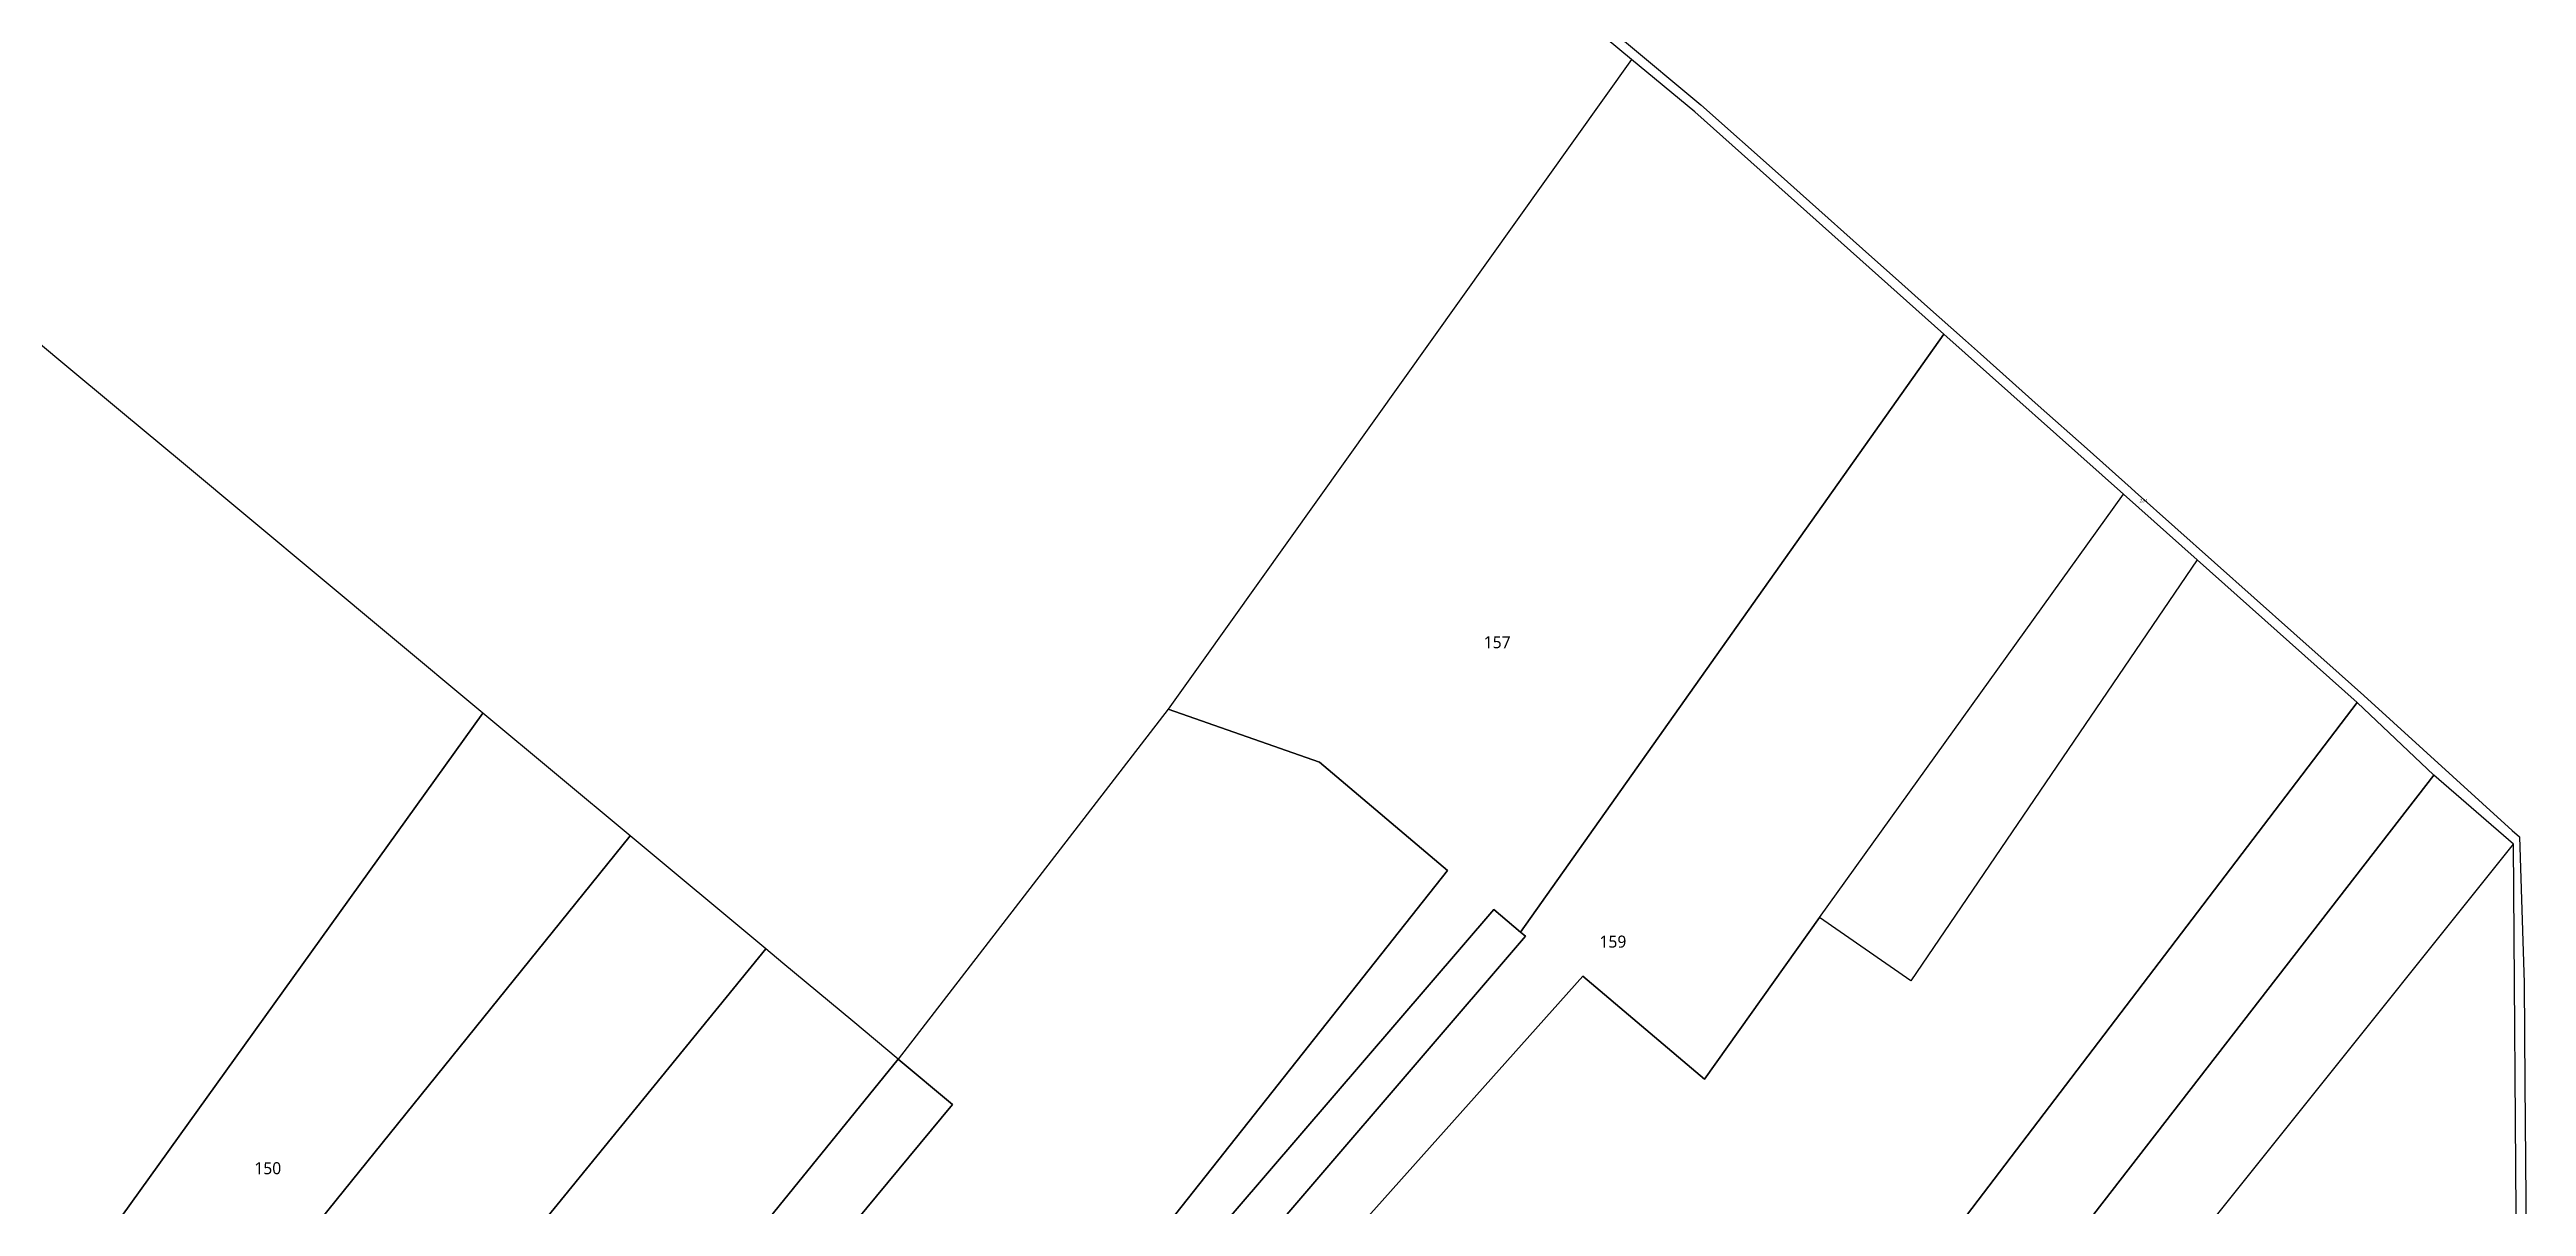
# Model space of a CAD drawing. Header units: metres. Extents: x 7542702 to 7555152, y 5804026 to 5815503.
# Drawn here: x 7548243 to 7549019, y 5806537 to 5806899 of the extents above; entities that cross this region are included whole.
import ezdxf

# ---------------------------------------------------------------- set-up
doc = ezdxf.new("R2010")
doc.units = ezdxf.units.M
doc.layers.add('Dzialki', color=165, linetype='Continuous')
doc.styles.get("Standard").update_dxf_attribs({"font": 'arial.ttf'})

msp = doc.modelspace()

# ---------------------------------------------------------------- linework, layer by layer
at = {"layer": 'Dzialki'}
for p, q in [((7548738.5, 5806896.34), (7548717.72, 5806913.57)), ((7548735.64, 5806902.61), (7548760.27, 5806882.19)), ((7548758.31, 5806879.91), (7548738.5, 5806896.34)), ((7548760.27, 5806882.19), (7548785.44, 5806859.75)), ((7548836.43, 5806810.27), (7548758.31, 5806879.91)), ((7548785.44, 5806859.75), (7548791.41, 5806854.43)), ((7548791.41, 5806854.43), (7548813.89, 5806834.39)), ((7548813.89, 5806834.39), (7548822.18, 5806827)), ((7548822.18, 5806827), (7548830.4, 5806819.67)), ((7548830.4, 5806819.67), (7548843.24, 5806808.23)), ((7548892.73, 5806760.09), (7548836.43, 5806810.27)), ((7548843.24, 5806808.23), (7548847.93, 5806804.04)), ((7548847.93, 5806804.04), (7548866.03, 5806787.91)), ((7548866.03, 5806787.91), (7548881.36, 5806774.25)), ((7548881.36, 5806774.25), (7548895.11, 5806761.99)), ((7548915.86, 5806739.47), (7548892.73, 5806760.09)), ((7548895.11, 5806761.99), (7548896.45, 5806760.79)), ((7548896.45, 5806760.79), (7548946.18, 5806716.46)), ((7548966.02, 5806694.76), (7548915.86, 5806739.47)), ((7548946.18, 5806716.46), (7548960.33, 5806703.85)), ((7548960.33, 5806703.85), (7548968.05, 5806696.97)), ((7548968.05, 5806696.97), (7549014.66, 5806654.58)), ((7548990.01, 5806671.98), (7548966.02, 5806694.76)), ((7549014.98, 5806650.33), (7548990.01, 5806671.98)), ((7549014.66, 5806654.58), (7549016.93, 5806652.61)), ((7549017.14, 5806376.05), (7549014.98, 5806650.33)), ((7549016.93, 5806652.61), (7549018.32, 5806606.91)), ((7549018.32, 5806606.91), (7549018.57, 5806575.28)), ((7549018.57, 5806575.28), (7549018.86, 5806539.04)), ((7549018.86, 5806539.04), (7549019.09, 5806509.02))]:
    msp.add_line(p, q, dxfattribs=at)
at = {"layer": 'Dzialki', "flags": 128}
for points in [[(7548703.69, 5806622.73), (7548836.43, 5806810.27), (7548758.31, 5806879.91), (7548738.5, 5806896.34), (7548603.67, 5806707.33), (7548593.22, 5806692.67), (7548640.7, 5806676.01), (7548680.78, 5806642.1), (7548584.14, 5806519.94), (7548579.95, 5806514.56), (7548404.33, 5806322.93), (7548418.1, 5806317.15), (7548593.97, 5806511.75), (7548695.29, 5806629.83), (7548703.69, 5806622.73)], [(7548181.47, 5806417.25), (7548378.32, 5806691.46), (7548348.74, 5806716.11), (7548283.83, 5806770.21), (7548265.39, 5806785.57), (7548245.42, 5806802.22), (7548211.19, 5806830.81), (7547959.67, 5806514.74), (7548181.47, 5806417.25)], [(7548450.44, 5806303.58), (7548723.27, 5806608.97), (7548761.43, 5806576.69), (7548797.46, 5806627.3), (7548892.73, 5806760.09), (7548836.43, 5806810.27), (7548703.69, 5806622.73), (7548705.22, 5806621.44), (7548603.96, 5806503.43), (7548431.97, 5806311.33), (7548450.44, 5806303.58)], [(7548607.27, 5806241.22), (7548828.06, 5806518.37), (7548829.83, 5806515.98), (7548966.02, 5806694.76), (7548915.86, 5806739.47), (7548826.06, 5806607.47), (7548797.46, 5806627.3), (7548761.43, 5806576.69), (7548723.27, 5806608.97), (7548450.44, 5806303.58), (7548607.27, 5806241.22)], [(7548220.47, 5806400.11), (7548424.56, 5806652.92), (7548378.32, 5806691.46), (7548181.47, 5806417.25), (7548220.47, 5806400.11)], [(7548584.14, 5806519.94), (7548680.78, 5806642.1), (7548640.7, 5806676.01), (7548593.22, 5806692.67), (7548508.53, 5806582.95), (7548525.58, 5806568.74), (7548343.15, 5806348.61), (7548386.14, 5806330.57), (7548570.37, 5806531.41), (7548584.14, 5806519.94)], [(7548853.7, 5806495.85), (7548990.01, 5806671.98), (7548966.02, 5806694.76), (7548829.83, 5806515.98), (7548828.06, 5806518.37), (7548607.27, 5806241.22), (7548637.82, 5806228.3), (7548724.28, 5806337), (7548851.79, 5806497.32), (7548853.7, 5806495.85)], [(7548873.92, 5806473.88), (7549014.98, 5806650.33), (7548990.01, 5806671.98), (7548853.7, 5806495.85), (7548851.79, 5806497.32), (7548724.28, 5806337), (7548637.82, 5806228.3), (7548667.23, 5806215.86), (7548668.14, 5806216.99), (7548873.92, 5806473.88)], [(7548272.13, 5806378.42), (7548467.05, 5806617.52), (7548424.56, 5806652.92), (7548220.47, 5806400.11), (7548272.13, 5806378.42)], [(7548431.97, 5806311.33), (7548603.96, 5806503.43), (7548705.22, 5806621.44), (7548703.69, 5806622.73), (7548695.29, 5806629.83), (7548593.97, 5806511.75), (7548418.1, 5806317.15), (7548431.97, 5806311.33)], [(7548324.74, 5806356.34), (7548508.53, 5806582.95), (7548494.32, 5806594.79), (7548472.42, 5806613.04), (7548467.05, 5806617.52), (7548272.13, 5806378.42), (7548324.74, 5806356.34)], [(7548343.15, 5806348.61), (7548525.58, 5806568.74), (7548508.53, 5806582.95), (7548324.74, 5806356.34), (7548343.15, 5806348.61)]]:
    msp.add_lwpolyline(points, close=True, dxfattribs=at)

# ---------------------------------------------------------------- texts
at = {"layer": 'Dzialki', "oblique": 15}
msp.add_text('134', height=1, dxfattribs=at).set_placement((7548897.73, 5806757.55))
at = {"layer": 'Dzialki', "char_height": 0.2, "width": 6.1139, "attachment_point": 7}
for s, insert in [('\\fOpen Sans|i0|b0;\\H3.77157;157', (7548692.16, 5806711.72)), ('\\fOpen Sans|i0|b0;\\H3.77157;159', (7548728.45, 5806617.85)), ('\\fOpen Sans|i0|b0;\\H3.77157;150', (7548306.71, 5806546.81))]:
    msp.add_mtext(s, dxfattribs=dict(at, insert=insert))

doc.saveas('drawing.dxf')
